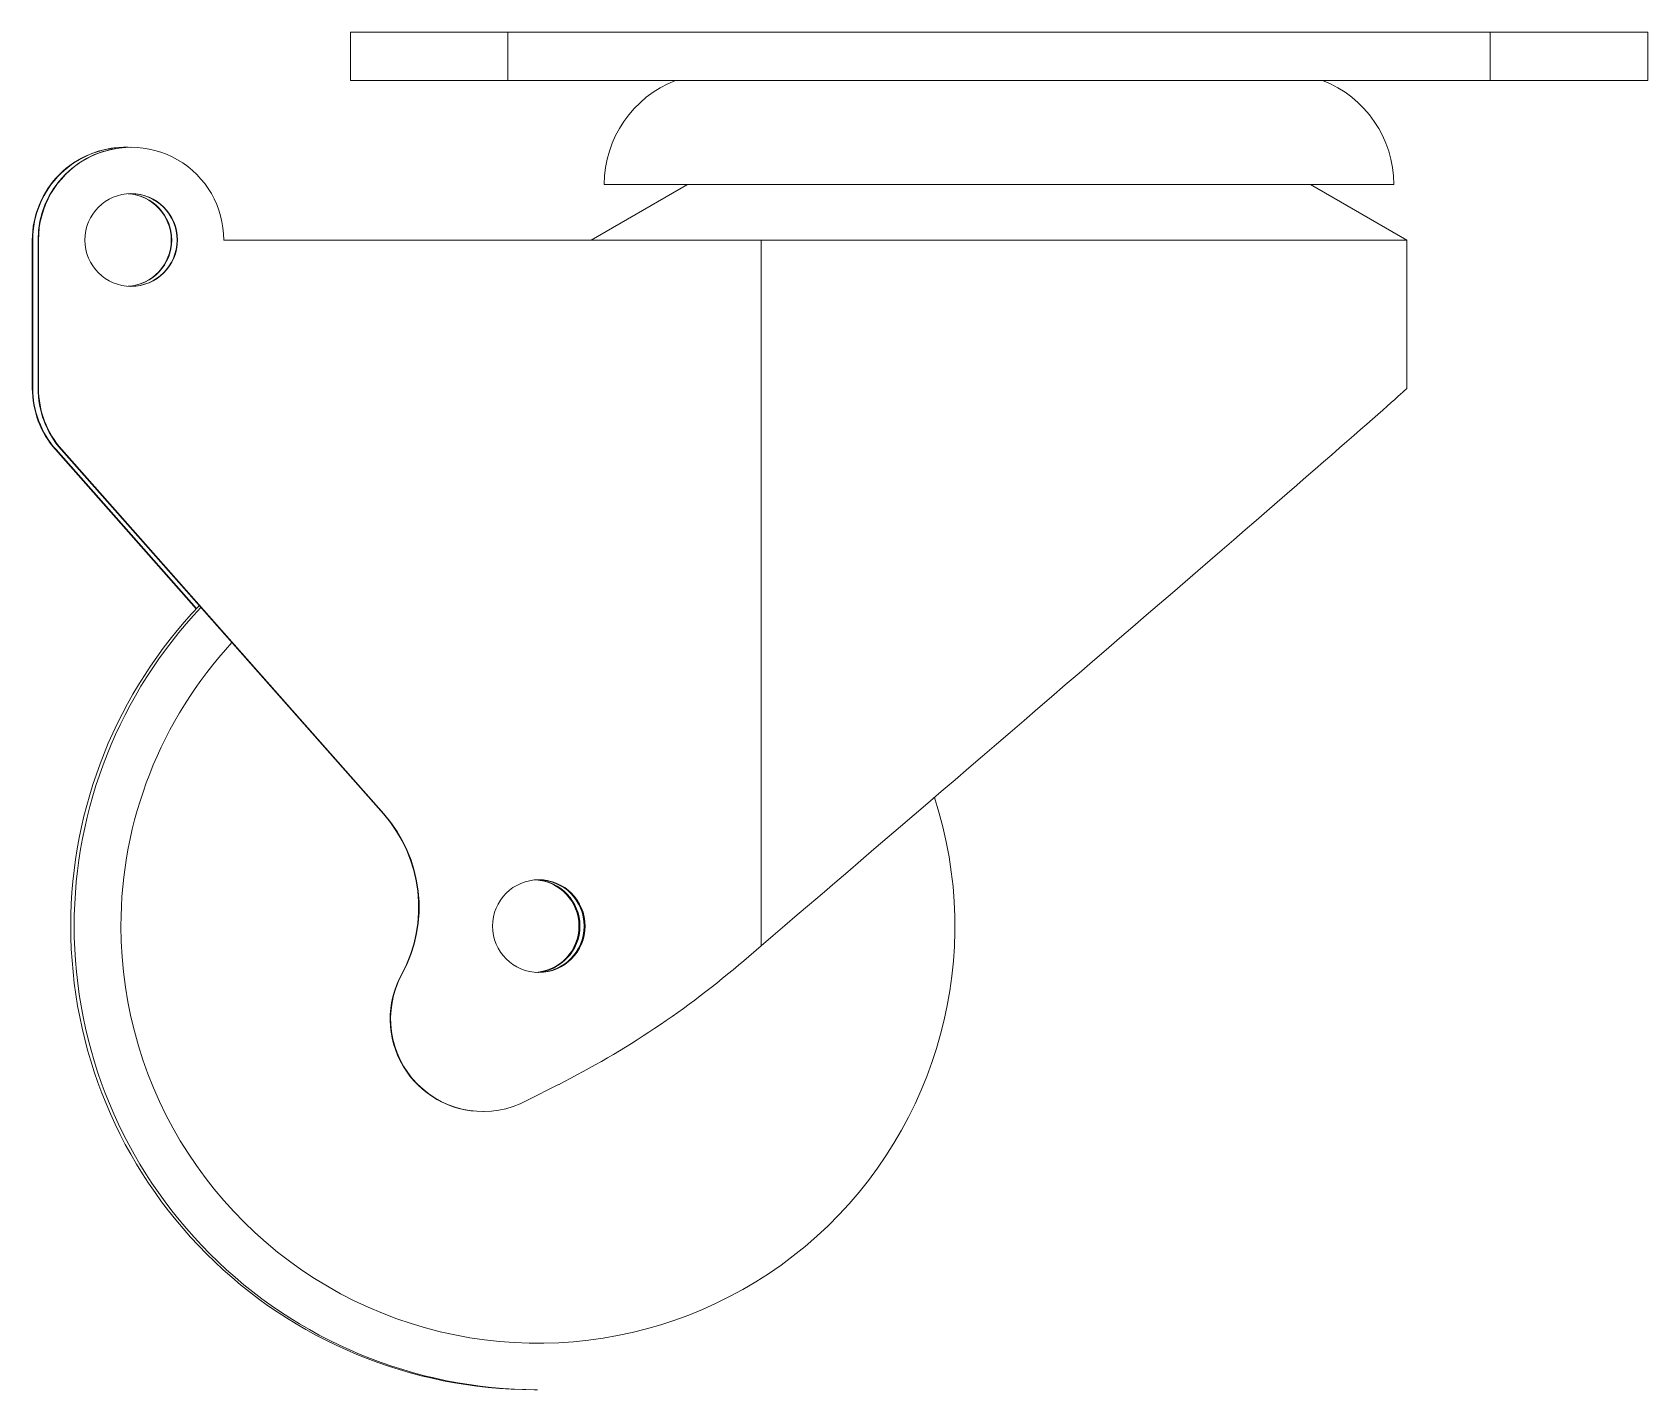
# Model space of a CAD drawing. Header units: millimetres. Extents: x 0 to 1189, y 0 to 841.
# Drawn here: x 633.16 to 650.59, y 488.57 to 503.21 of the extents above; entities that cross this region are included whole.
import ezdxf

# ---------------------------------------------------------------- set-up
doc = ezdxf.new("R2010")
doc.units = ezdxf.units.MM
doc.layers.get('0').update_dxf_attribs({"lineweight": 18})

msp = doc.modelspace()

# ---------------------------------------------------------------- linework, layer by layer
at = {"color": 7, "linetype": 'Continuous', "lineweight": 15}
for p, q in [((636.5914, 502.6861), (636.5914, 503.2061)), ((638.2914, 503.2061), (636.5914, 503.2061)), ((638.2914, 502.6861), (638.2914, 503.2061)), ((648.8914, 503.2061), (638.2914, 503.2061)), ((648.8914, 502.6861), (648.8914, 503.2061)), ((650.5914, 503.2061), (648.8914, 503.2061)), ((650.5914, 502.6861), (650.5914, 503.2061)), ((638.2914, 502.6861), (636.5914, 502.6861)), ((648.8914, 502.6861), (638.2914, 502.6861)), ((650.5914, 502.6861), (648.8914, 502.6861)), ((634.1634, 501.9661), (634.1585, 501.9661)), ((634.2252, 501.9661), (634.2203, 501.9661)), ((640.2307, 501.5661), (639.1914, 500.9661)), ((643.5914, 501.5661), (639.3314, 501.5661)), ((647.8514, 501.5661), (643.5914, 501.5661)), ((647.9914, 500.9661), (646.9522, 501.5661)), ((633.1635, 500.9661), (633.1586, 500.9661)), ((633.1586, 499.3676), (633.1586, 500.9661)), ((633.1635, 499.3676), (633.1635, 500.9661)), ((633.2203, 499.3676), (633.2203, 500.9661)), ((633.2252, 500.9661), (633.2203, 500.9661)), ((633.2252, 499.3676), (633.2252, 500.9661)), ((641.0254, 500.9661), (635.2251, 500.9661)), ((647.9914, 500.9661), (641.0254, 500.9661)), ((641.0254, 493.355), (641.0254, 500.9661)), ((647.9914, 499.3659), (647.9914, 500.9661)), ((633.1586, 499.3676), (633.1635, 499.3676)), ((633.2203, 499.3676), (633.2252, 499.3676)), ((633.4145, 498.705), (633.4096, 498.705)), ((634.9284, 496.9885), (633.4096, 498.705)), ((634.9309, 496.9912), (633.4145, 498.705)), ((633.4763, 498.705), (633.4714, 498.705)), ((633.4714, 498.705), (636.9473, 494.7765)), ((633.4763, 498.705), (636.9522, 494.7765)), ((636.9522, 494.7765), (636.9473, 494.7765)), ((640.8359, 493.1923), (641.0254, 493.355)), ((637.1474, 493.0454), (637.1425, 493.0454)), ((638.497, 491.6845), (638.8356, 491.8559)), ((638.0201, 491.5661), (638.025, 491.5661)), ((638.5734, 488.5661), (638.61, 488.5661))]:
    msp.add_line(p, q, dxfattribs=at)
for centre in [(634.2252, 500.9661), (638.625, 493.5661)]:
    msp.add_circle(centre, 0.5, dxfattribs=at)
for centre, radius, start, end in [((640.5314, 501.5661), 1.2, 111.03947, 180), ((646.6514, 501.5661), 1.2, 0, 68.96053), ((634.1586, 500.9661), 1, 90.00118, 180.00155), ((634.1634, 500.9661), 1, 88.37134, 180.00171), ((634.2203, 500.9661), 1, 90.00194, 180.00079), ((634.2252, 500.9661), 1, 359.99805, 180.00195), ((634.1585, 500.9661), 0.5, 359.99861, 86.17724), ((634.1634, 500.9661), 0.5, 273.54368, 86.45632), ((634.2203, 500.9661), 0.5, 359.99889, 89.99906), ((634.1585, 500.9661), 0.5, 273.82276, 0.0007), ((634.2203, 500.9661), 0.5, 270.0023, 359.99975), ((634.1586, 499.3676), 1, 179.99967, 221.50196), ((634.1635, 499.3676), 1, 179.99967, 221.50196), ((634.2204, 499.3677), 1.0001, 180.00068, 221.50185), ((634.2252, 499.3676), 1, 179.99997, 221.50256), ((638.5737, 493.5661), 5.0001, 136.27468, 180.00006), ((638.6104, 493.5661), 5.0002, 136.59016, 179.99992), ((635.812, 493.7719), 1.5159, 331.36255, 41.50194), ((635.8169, 493.7719), 1.5159, 331.36255, 41.50194), ((638.5583, 493.5661), 0.5, 359.99878, 86.1767), ((638.5632, 493.5661), 0.5, 273.54331, 86.45669), ((638.5686, 493.5661), 0.5, 273.23107, 86.76893), ((638.6146, 493.5661), 0.5, 270.00181, 89.99819), ((638.6201, 493.5661), 0.5, 359.99801, 89.9996), ((638.5734, 493.566), 4.9999, 179.99864, 269.99894), ((638.6101, 493.566), 4.9999, 179.99864, 269.99894), ((638.5583, 493.5661), 0.5, 273.8233, 0.00053), ((638.6201, 493.5661), 0.5, 270.00176, 0.00063), ((634.3211, 500.778), 9.9993, 296.83896, 310.65701), ((638.0202, 492.5661), 1, 151.36114, 269.99834), ((638.025, 492.5661), 1, 151.36037, 298.16122)]:
    msp.add_arc(centre, radius, start, end, dxfattribs=at)
at = {"color": 8, "linetype": 'Continuous', "lineweight": 15}
for centre, radius, start, end in [((638.615, 493.5661), 4.5001, 137.20168, 180.00011), ((638.6147, 493.566), 4.4998, 179.99865, 17.97077)]:
    msp.add_arc(centre, radius, start, end, dxfattribs=at)
at = {"color": 7, "linetype": 'Continuous', "lineweight": 15}
msp.add_ellipse((643.5914, 495.5874), major_axis=(4.4, 3.7786), ratio=0.0046397, start_param=4.0857418, end_param=6.2792008, dxfattribs=at)

doc.saveas('drawing.dxf')
